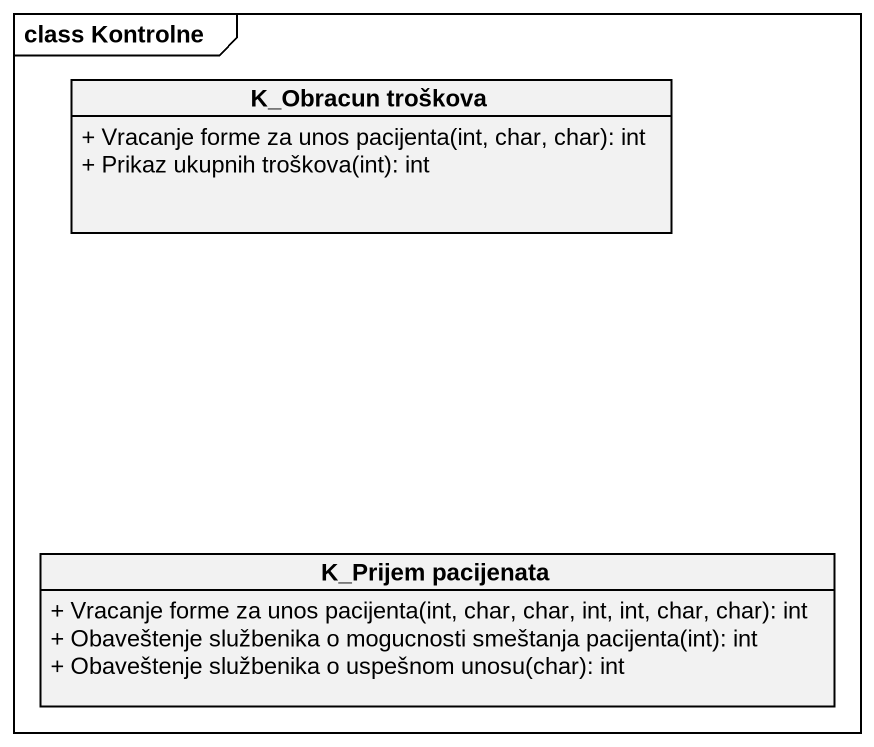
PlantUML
@startuml
mainframe class Kontrolne
hide circle
hide empty members
skinparam classAttributeIconSize 0
class "K_Obracun troškova" as K_Obracun_troškova {
  + Vracanje forme za unos pacijenta(int, char, char): int
  + Prikaz ukupnih troškova(int): int
}
class "K_Prijem pacijenata" as K_Prijem_pacijenata {
  + Vracanje forme za unos pacijenta(int, char, char, int, int, char, char): int
  + Obaveštenje službenika o mogucnosti smeštanja pacijenta(int): int
  + Obaveštenje službenika o uspešnom unosu(char): int
}
@enduml
